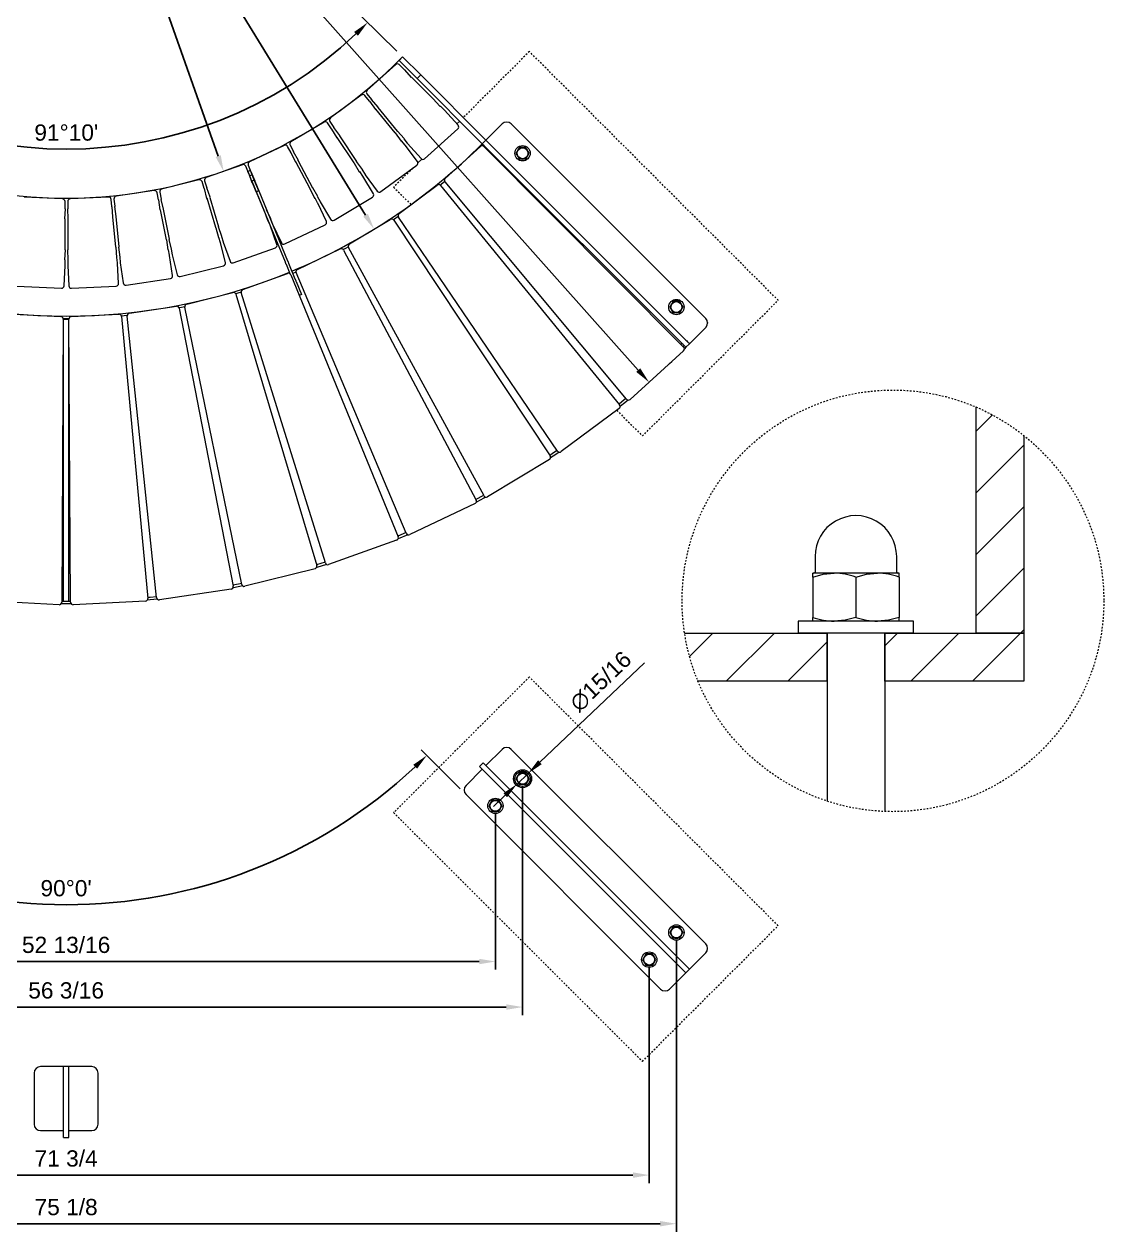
# Model space of a CAD drawing. Header units: inches. Extents: x -15 to 173, y -9 to 125.
# Drawn here: x 36.7 to 103.1, y -8.6 to 65.8 of the extents above; entities that cross this region are included whole.
import ezdxf

# ---------------------------------------------------------------- set-up
doc = ezdxf.new("R2010")
doc.units = ezdxf.units.IN
doc.header["$PDSIZE"] = -1
doc.linetypes.add('HIDDEN', pattern=[1.905, 1.27, -0.635])
for name, color, linetype, lineweight in [('ZANO_R', 7, 'Continuous', 0), ('ZANO_R_przerywana', 250, 'HIDDEN', 0), ('ZANO_W', 1, 'Continuous', 0)]:
    doc.layers.add(name, color=color, linetype=linetype, lineweight=lineweight)
doc.styles.get("Standard").update_dxf_attribs({"font": 'ARIALUNI.TTF'})
doc.dimstyles.new('amerykanie', dxfattribs={"dimtxt": 50, "dimasz": 50, "dimexe": 0.5, "dimexo": 0.5, "dimgap": 1, "dimtad": 1, "dimdec": 0, "dimzin": 0, "dimlunit": 5, "dimtxsty": 'Standard', "dimcen": 0.09, "dimclrd": 1, "dimclre": 1, "dimclrt": 1, "dimazin": 0, "dimtfac": 1, "dimtdec": 0, "dimtmove": 0, "dimatfit": 3, "dimfxl": 1, "dimtzin": 0, "dimarcsym": 1})

# ---------------------------------------------------------------- blocks, each defined once
blk = doc.blocks.new('*D376')
at = {"layer": 'Defpoints', "color": 0}
for p in [(39.272, 84.026), (18.575, 63.746), (59.969, 63.746), (32.468, 58.975)]:
    blk.add_point(p, dxfattribs=at)
at = {"layer": 'ZANO_W', "color": 1, "lineweight": -2}
for p, q in [((18.932, 64.096), (21.088, 66.209)), ((59.612, 64.096), (57.456, 66.209))]:
    blk.add_line(p, q, dxfattribs=at)
blk.add_arc((39.272, 84.026), 25.958, 226.62298, 313.37595, dxfattribs=at)
at = {"layer": 'ZANO_W', "color": 1}
for points in [[(21.561, 65.277), (21.328, 65.039), (20.731, 65.859)], [(57.216, 65.039), (56.983, 65.277), (57.813, 65.859)]]:
    blk.add_solid(points, dxfattribs=at)
at = {"layer": 'ZANO_W', "color": 1, "insert": (39.272, 59.083), "char_height": 1, "attachment_point": 5, "rotation": 359.99946}
blk.add_mtext("91%%d10'", dxfattribs=at)
blk = doc.blocks.new('*D378')
at = {"layer": 'Defpoints', "color": 0}
for p in [(39.267, 84.026), (75.134, 43.721)]:
    blk.add_point(p, dxfattribs=at)
at = {"layer": 'ZANO_W', "color": 1, "lineweight": -2}
blk.add_line((74.469, 44.468), (48.139, 74.056), dxfattribs=at)
at = {"layer": 'ZANO_W', "color": 1}
blk.add_solid([(74.345, 44.357), (74.594, 44.578), (75.134, 43.721)], dxfattribs=at)
at = {"layer": 'ZANO_W', "color": 1, "insert": (51.318, 72.016), "char_height": 1, "attachment_point": 5, "rotation": 311.66567}
blk.add_mtext('R53 15/16', dxfattribs=at)
blk = doc.blocks.new('*D379')
at = {"layer": 'Defpoints', "color": 0}
for p in [(39.272, 84.026), (58.215, 53.148)]:
    blk.add_point(p, dxfattribs=at)
at = {"layer": 'ZANO_W', "color": 1, "lineweight": -2}
blk.add_line((57.692, 54), (46.26, 72.635), dxfattribs=at)
at = {"layer": 'ZANO_W', "color": 1}
blk.add_solid([(57.55, 53.913), (57.834, 54.088), (58.215, 53.148)], dxfattribs=at)
at = {"layer": 'ZANO_W', "color": 1, "insert": (48.623, 70.732), "char_height": 1, "attachment_point": 5, "rotation": 301.52789}
blk.add_mtext('R36 1/4', dxfattribs=at)
blk = doc.blocks.new('*D380')
at = {"layer": 'Defpoints', "color": 0}
for p in [(39.272, 84.026), (48.954, 56.698)]:
    blk.add_point(p, dxfattribs=at)
at = {"layer": 'ZANO_W', "color": 1, "lineweight": -2}
blk.add_line((48.62, 57.64), (43.46, 72.205), dxfattribs=at)
at = {"layer": 'ZANO_W', "color": 1}
blk.add_solid([(48.463, 57.585), (48.777, 57.696), (48.954, 56.698)], dxfattribs=at)
at = {"layer": 'ZANO_W', "color": 1, "insert": (44.979, 70.944), "char_height": 1, "attachment_point": 5, "rotation": 289.50822}
blk.add_mtext('R29', dxfattribs=at)
blk = doc.blocks.new('*D381')
at = {"layer": 'Defpoints', "color": 0}
for p in [(14.651, 18.342), (63.87, 18.342), (31.135, 12.626), (2.68, 6.371), (75.841, 6.371)]:
    blk.add_point(p, dxfattribs=at)
at = {"layer": 'ZANO_W', "color": 1, "lineweight": -2}
for p, q in [((15.005, 18.695), (17.415, 21.105)), ((63.517, 18.695), (61.106, 21.105))]:
    blk.add_line(p, q, dxfattribs=at)
blk.add_arc((39.261, 42.951), 31.394, 226.8251, 313.1749, dxfattribs=at)
at = {"layer": 'ZANO_W', "color": 1}
for points in [[(17.896, 20.176), (17.664, 19.936), (17.061, 20.752)], [(60.858, 19.936), (60.626, 20.176), (61.46, 20.752)]]:
    blk.add_solid(points, dxfattribs=at)
at = {"layer": 'ZANO_W', "color": 1, "insert": (39.261, 12.572), "char_height": 1, "attachment_point": 5}
blk.add_mtext("90%%d0'", dxfattribs=at)
blk = doc.blocks.new('*D384')
at = {"layer": 'Defpoints', "color": 0}
for p in [(12.842, 17.646), (65.68, 17.646), (65.68, 8.066)]:
    blk.add_point(p, dxfattribs=at)
at = {"layer": 'ZANO_W', "color": 1, "lineweight": -2}
for p, q in [((12.842, 17.146), (12.842, 7.566)), ((65.68, 17.146), (65.68, 7.566)), ((13.842, 8.066), (64.68, 8.066))]:
    blk.add_line(p, q, dxfattribs=at)
at = {"layer": 'ZANO_W', "color": 1}
for points in [[(13.842, 8.233), (13.842, 7.899), (12.842, 8.066)], [(64.68, 7.899), (64.68, 8.233), (65.68, 8.066)]]:
    blk.add_solid(points, dxfattribs=at)
at = {"layer": 'ZANO_W', "color": 1, "insert": (39.261, 9.085), "char_height": 1, "attachment_point": 5}
blk.add_mtext('52 13/16', dxfattribs=at)
blk = doc.blocks.new('*D385')
at = {"layer": 'Defpoints', "color": 0}
for p in [(11.171, 19.316), (67.35, 19.316), (67.35, 5.263)]:
    blk.add_point(p, dxfattribs=at)
at = {"layer": 'ZANO_W', "color": 1, "lineweight": -2}
for p, q in [((11.171, 18.816), (11.171, 4.763)), ((67.35, 18.816), (67.35, 4.763)), ((12.171, 5.263), (66.35, 5.263))]:
    blk.add_line(p, q, dxfattribs=at)
at = {"layer": 'ZANO_W', "color": 1}
for points in [[(12.171, 5.43), (12.171, 5.097), (11.171, 5.263)], [(66.35, 5.097), (66.35, 5.43), (67.35, 5.263)]]:
    blk.add_solid(points, dxfattribs=at)
at = {"layer": 'ZANO_W', "color": 1, "insert": (39.261, 6.282), "char_height": 1, "attachment_point": 5}
blk.add_mtext('56 3/16', dxfattribs=at)
blk = doc.blocks.new('*D386')
at = {"layer": 'Defpoints', "color": 0}
for p in [(3.376, 8.18), (75.145, 8.18), (75.145, -5.081)]:
    blk.add_point(p, dxfattribs=at)
at = {"layer": 'ZANO_W', "color": 1, "lineweight": -2}
for p, q in [((3.376, 7.68), (3.376, -5.581)), ((75.145, 7.68), (75.145, -5.581)), ((4.376, -5.081), (74.145, -5.081))]:
    blk.add_line(p, q, dxfattribs=at)
at = {"layer": 'ZANO_W', "color": 1}
for points in [[(4.376, -4.914), (4.376, -5.247), (3.376, -5.081)], [(74.145, -5.247), (74.145, -4.914), (75.145, -5.081)]]:
    blk.add_solid(points, dxfattribs=at)
at = {"layer": 'ZANO_W', "color": 1, "insert": (39.261, -4.061), "char_height": 1, "attachment_point": 5}
blk.add_mtext('71 3/4', dxfattribs=at)
blk = doc.blocks.new('*D387')
at = {"layer": 'Defpoints', "color": 0}
for p in [(1.706, 9.851), (76.815, 9.851), (76.815, -8.073)]:
    blk.add_point(p, dxfattribs=at)
at = {"layer": 'ZANO_W', "color": 1, "lineweight": -2}
for p, q in [((1.706, 9.351), (1.706, -8.573)), ((76.815, 9.351), (76.815, -8.573)), ((2.706, -8.073), (75.815, -8.073))]:
    blk.add_line(p, q, dxfattribs=at)
at = {"layer": 'ZANO_W', "color": 1}
for points in [[(2.706, -7.906), (2.706, -8.24), (1.706, -8.073)], [(75.815, -8.24), (75.815, -7.906), (76.815, -8.073)]]:
    blk.add_solid(points, dxfattribs=at)
at = {"layer": 'ZANO_W', "color": 1, "insert": (39.261, -7.054), "char_height": 1, "attachment_point": 5}
blk.add_mtext('75 1/8', dxfattribs=at)
blk = doc.blocks.new('*D390')
at = {"layer": 'Defpoints', "color": 0}
for p in [(67.692, 19.642), (67.008, 18.99)]:
    blk.add_point(p, dxfattribs=at)
at = {"layer": 'ZANO_W', "color": 1, "lineweight": -2}
for p, q in [((68.416, 20.331), (74.851, 26.458)), ((67.008, 18.99), (67.692, 19.642)), ((66.284, 18.301), (65.56, 17.611))]:
    blk.add_line(p, q, dxfattribs=at)
at = {"layer": 'ZANO_W', "color": 1}
for points in [[(68.302, 20.452), (68.531, 20.211), (67.692, 19.642)], [(66.399, 18.18), (66.169, 18.421), (67.008, 18.99)]]:
    blk.add_solid(points, dxfattribs=at)
at = {"layer": 'ZANO_W', "color": 1, "insert": (72.16, 25.303), "char_height": 1, "attachment_point": 5, "rotation": 43.59648}
blk.add_mtext('∅15/16', dxfattribs=at)

msp = doc.modelspace()

# ---------------------------------------------------------------- linework, layer by layer
at = {"layer": 'ZANO_R'}
for p, q in [((59.54579, 63.27285), (57.78707, 61.68757)), ((59.96912, 63.74599), (59.74641, 63.52328)), ((60.85996, 62.40972), (59.74641, 63.52328)), ((60.07642, 62.95143), (59.76293, 63.26689)), ((61.08267, 62.63243), (59.96912, 63.74599)), ((60.08239, 62.94512), (60.4967, 62.48549)), ((60.4967, 62.48549), (60.5191, 62.50568)), ((60.5191, 62.50568), (60.51925, 62.50582)), ((61.84849, 61.16824), (60.51925, 62.50582)), ((61.08267, 62.63243), (60.85996, 62.40972)), ((65.09515, 58.61996), (61.08267, 62.63243)), ((64.87244, 58.39725), (60.85996, 62.40972)), ((57.42548, 61.39234), (55.52047, 59.98625)), ((57.92222, 61.02067), (57.64101, 61.36522)), ((57.77054, 61.47098), (58.05188, 61.12653)), ((57.92755, 61.01381), (58.29502, 60.51594)), ((58.47184, 60.66031), (58.05754, 61.11994)), ((61.85446, 61.16193), (62.26877, 60.7023)), ((58.29502, 60.51594), (58.31929, 60.53385)), ((58.31929, 60.53385), (58.31946, 60.53397)), ((59.51183, 59.07307), (58.31946, 60.53397)), ((58.44929, 60.63998), (58.44945, 60.64012)), ((58.44929, 60.63998), (59.64218, 59.1795)), ((58.44945, 60.64012), (58.47184, 60.66031)), ((62.26877, 60.7023), (62.29117, 60.72249)), ((62.29117, 60.72249), (62.29132, 60.72263)), ((62.53289, 60.47955), (62.29132, 60.72263)), ((63.37968, 59.54036), (62.53815, 60.47396)), ((55.13179, 59.72771), (53.09866, 58.51423)), ((55.58989, 59.30934), (55.34364, 59.67968)), ((55.48288, 59.7723), (55.72927, 59.40204)), ((63.48049, 59.78919), (63.30951, 59.61821)), ((66.09734, 59.62216), (65.09515, 58.61996)), ((78.62481, 47.65146), (66.65412, 59.62216)), ((55.59452, 59.30199), (55.91166, 58.77064)), ((56.10173, 58.89707), (55.73425, 59.39493)), ((55.91166, 58.77064), (55.93755, 58.78609)), ((55.93755, 58.78609), (55.93774, 58.7862)), ((56.98186, 57.21592), (55.93774, 58.7862)), ((56.07729, 58.87903), (56.07747, 58.87916)), ((56.07729, 58.87903), (57.12197, 57.30912)), ((56.07747, 58.87916), (56.10173, 58.89707)), ((59.51715, 59.06621), (59.88463, 58.56834)), ((60.06214, 58.71328), (59.64783, 59.17291)), ((61.32532, 57.47657), (63.36817, 59.31796)), ((52.68661, 58.29485), (50.54476, 57.28556)), ((53.1017, 57.83377), (52.89276, 58.22638)), ((53.04037, 58.30497), (53.24945, 57.91243)), ((59.88463, 58.56834), (59.90889, 58.58625)), ((59.90889, 58.58625), (59.90906, 58.58638)), ((60.12576, 58.32088), (59.90906, 58.58638)), ((60.03958, 58.69295), (60.03974, 58.69309)), ((60.03958, 58.69295), (60.25637, 58.42753)), ((60.03974, 58.69309), (60.06214, 58.71328)), ((60.87685, 57.30354), (60.13044, 58.31481)), ((60.26139, 58.42172), (61.10292, 57.48812)), ((62.59147, 56.26482), (64.75367, 58.23745)), ((64.87244, 58.39725), (65.09515, 58.61996)), ((77.12152, 46.14817), (64.87244, 58.39725)), ((64.87244, 58.39725), (64.98379, 58.2859)), ((64.98379, 58.2859), (64.94885, 58.25101)), ((64.97141, 58.23223), (77.26099, 45.8889)), ((77.34423, 46.37088), (65.09515, 58.61996)), ((53.10559, 57.82601), (53.36936, 57.26624)), ((53.57086, 57.37352), (53.25372, 57.90487)), ((53.36936, 57.26624), (53.39664, 57.2791)), ((53.39664, 57.2791), (53.39683, 57.27919)), ((54.28274, 55.61451), (53.39683, 57.27919)), ((53.54478, 57.35796), (53.54497, 57.35807)), ((53.54478, 57.35796), (54.43128, 55.69359)), ((53.54497, 57.35807), (53.57086, 57.37352)), ((57.49443, 56.80414), (57.12696, 57.30201)), ((61.14585, 57.45455), (60.90753, 57.21623)), ((50.11328, 57.10744), (47.88316, 56.31196)), ((50.48139, 56.60805), (50.31176, 57.01917)), ((50.59696, 56.74431), (50.45141, 56.68419)), ((50.56153, 56.41758), (50.45141, 56.68419)), ((50.46634, 57.08298), (50.63611, 56.67192)), ((50.4845, 56.59994), (50.6924, 56.01711)), ((50.70708, 56.4777), (50.59696, 56.74431)), ((50.9034, 56.10422), (50.63962, 56.66398)), ((56.98649, 57.20857), (57.30363, 56.67722)), ((57.30363, 56.67722), (57.32952, 56.69267)), ((57.32952, 56.69267), (57.3297, 56.69278)), ((57.51946, 56.40741), (57.3297, 56.69278)), ((57.47, 56.78611), (57.47017, 56.78623)), ((57.47, 56.78611), (57.65986, 56.5008)), ((57.47017, 56.78623), (57.49443, 56.80414)), ((57.66428, 56.49454), (58.4107, 55.48327)), ((58.6309, 55.45007), (60.84369, 57.08333)), ((47.43635, 56.1768), (45.13926, 55.60275)), ((47.75398, 55.64388), (47.62528, 56.06959)), ((47.78534, 56.11801), (47.91419, 55.69234)), ((50.70708, 56.4777), (50.56153, 56.41758)), ((50.69679, 56.09008), (50.56153, 56.41758)), ((50.6924, 56.01711), (50.7208, 56.02724)), ((50.84235, 56.1502), (50.69679, 56.09008)), ((50.96575, 55.43891), (50.69679, 56.09008)), ((50.84235, 56.1502), (50.70708, 56.4777)), ((50.7208, 56.02724), (50.721, 56.02732)), ((51.44023, 54.28413), (50.721, 56.02732)), ((51.11131, 55.49903), (50.84235, 56.1502)), ((50.87593, 56.09127), (50.87612, 56.09136)), ((50.87593, 56.09127), (51.59578, 54.34834)), ((50.87612, 56.09136), (50.9034, 56.10422)), ((58.1677, 55.32163), (57.52352, 56.40091)), ((59.74668, 54.10266), (62.09258, 55.85284)), ((62.30875, 55.8262), (73.32341, 42.33291)), ((73.74378, 42.68006), (62.57676, 56.04752)), ((39.04303, 55.00167), (36.67805, 55.11605)), ((41.87468, 55.11887), (39.50983, 55.00193)), ((44.68139, 55.51183), (42.33924, 55.16467)), ((44.94549, 54.95046), (44.85895, 55.3867)), ((45.02298, 55.41927), (45.10968, 54.98306)), ((47.75628, 55.63551), (47.90631, 55.03517)), ((47.90631, 55.03517), (47.93557, 55.04248)), ((48.1248, 55.10127), (47.91691, 55.6841)), ((47.93557, 55.04248), (47.93577, 55.04253)), ((48.48146, 53.23748), (47.93577, 55.04253)), ((48.0962, 55.09107), (48.0964, 55.09114)), ((48.0962, 55.09107), (48.64254, 53.28621)), ((48.0964, 55.09114), (48.1248, 55.10127)), ((51.11131, 55.49903), (50.96575, 55.43891)), ((50.96575, 55.43891), (52.7436, 51.13456)), ((51.11131, 55.49903), (52.88915, 51.19468)), ((54.28663, 55.60675), (54.5504, 55.04698)), ((54.75269, 55.15468), (54.43555, 55.68603)), ((54.5504, 55.04698), (54.57768, 55.05984)), ((54.57768, 55.05984), (54.57787, 55.05993)), ((54.73887, 54.7574), (54.57787, 55.05993)), ((54.72661, 55.13912), (54.72679, 55.13923)), ((54.72661, 55.13912), (54.88772, 54.83664)), ((54.72679, 55.13923), (54.75269, 55.15468)), ((55.75159, 53.69617), (58.1132, 55.1057)), ((39.19286, 54.39101), (39.16296, 53.77293)), ((39.19306, 54.39969), (39.1929, 54.84443)), ((39.36013, 54.84452), (39.36045, 54.39978)), ((39.39123, 53.77306), (39.36067, 54.3911)), ((42.08275, 54.5344), (42.03919, 54.97701)), ((42.08339, 54.52574), (42.11395, 53.9077)), ((42.20561, 54.99342), (42.24933, 54.55083)), ((42.34112, 53.9301), (42.25039, 54.54221)), ((44.94697, 54.9419), (45.0377, 54.32979)), ((45.0377, 54.32979), (45.06753, 54.33421)), ((45.06753, 54.33421), (45.06774, 54.33424)), ((45.43469, 52.48456), (45.06774, 54.33424)), ((45.2616, 54.37425), (45.11158, 54.97458)), ((45.23214, 54.36689), (45.23235, 54.36694)), ((45.23214, 54.36689), (45.59975, 52.51733)), ((45.23235, 54.36694), (45.2616, 54.37425)), ((51.44334, 54.27603), (51.65124, 53.6932)), ((51.86306, 53.78064), (51.59929, 54.3404)), ((55.27807, 53.61354), (54.74229, 54.75053)), ((54.89151, 54.82998), (55.53568, 53.7507)), ((39.16296, 53.77293), (39.19308, 53.77148)), ((39.19308, 53.77148), (39.19329, 53.77147)), ((39.19398, 51.88574), (39.19329, 53.77147)), ((39.3609, 53.77156), (39.36112, 53.77157)), ((39.3609, 53.77156), (39.36226, 51.88583)), ((39.36112, 53.77157), (39.39123, 53.77306)), ((42.11395, 53.9077), (42.14407, 53.90919)), ((42.14407, 53.90919), (42.14428, 53.9092)), ((42.32898, 52.03253), (42.14428, 53.9092)), ((42.31108, 53.92565), (42.31129, 53.92568)), ((42.31108, 53.92565), (42.49645, 52.04905)), ((42.31129, 53.92568), (42.34112, 53.9301)), ((51.65124, 53.6932), (51.67964, 53.70333)), ((51.67964, 53.70333), (51.67984, 53.7034)), ((51.81055, 53.3866), (51.67984, 53.7034)), ((51.83559, 53.76769), (51.83579, 53.76778)), ((51.83559, 53.76769), (51.96642, 53.45094)), ((51.83579, 53.76778), (51.86306, 53.78064)), ((56.70284, 52.23108), (59.20965, 53.7418)), ((59.42214, 53.69401), (69.05486, 39.18186)), ((69.50737, 39.48594), (59.71064, 53.88787)), ((48.48377, 53.22911), (48.6338, 52.62878)), ((48.85315, 52.69513), (48.64526, 53.27796)), ((52.23555, 52.19559), (51.81328, 53.37943)), ((51.96954, 53.44394), (52.50532, 52.30695)), ((52.71488, 52.23161), (55.20276, 53.40397)), ((42.58824, 51.42832), (42.49751, 52.04043)), ((45.43617, 52.476), (45.5269, 51.86389)), ((45.75167, 51.90852), (45.60165, 52.50886)), ((48.6338, 52.62878), (48.66305, 52.63609)), ((48.66305, 52.63609), (48.66326, 52.63614)), ((48.76243, 52.3081), (48.66326, 52.63614)), ((49.06918, 51.0813), (48.76445, 52.3007)), ((48.82455, 52.68493), (48.82475, 52.685)), ((48.82455, 52.68493), (48.92384, 52.35692)), ((48.82475, 52.685), (48.85315, 52.69513)), ((48.92626, 52.34965), (49.34853, 51.1658)), ((39.19377, 51.87705), (39.16388, 51.25898)), ((39.39304, 51.2591), (39.36248, 51.87715)), ((42.32962, 52.02387), (42.36018, 51.40583)), ((42.36018, 51.40583), (42.3903, 51.40732)), ((42.3903, 51.40732), (42.39051, 51.40733)), ((42.42407, 51.06628), (42.39051, 51.40733)), ((42.5582, 51.42387), (42.55841, 51.4239)), ((42.5582, 51.42387), (42.59189, 51.08282)), ((42.55841, 51.4239), (42.58824, 51.42832)), ((45.5269, 51.86389), (45.55672, 51.86831)), ((45.55672, 51.86831), (45.55693, 51.86834)), ((45.62362, 51.53219), (45.55693, 51.86834)), ((45.80919, 50.28131), (45.62491, 51.52463)), ((45.72221, 51.90116), (45.72242, 51.90121)), ((45.72221, 51.90116), (45.78902, 51.56503)), ((45.72242, 51.90121), (45.75167, 51.90852)), ((45.79072, 51.55755), (46.09545, 50.33815)), ((49.54974, 51.07038), (52.14015, 51.99436)), ((53.48953, 50.66826), (56.13289, 51.92484)), ((56.33965, 51.85636), (64.49683, 36.46636)), ((64.97707, 36.72441), (56.64583, 52.02088)), ((39.13341, 49.65171), (39.19412, 50.90714)), ((39.16388, 51.25898), (39.194, 51.25752)), ((39.194, 51.25752), (39.19421, 51.25751)), ((39.19433, 50.91481), (39.19421, 51.25751)), ((39.36271, 51.2576), (39.36293, 51.25761)), ((39.36271, 51.2576), (39.36296, 50.9149)), ((39.36293, 51.25761), (39.39304, 51.2591)), ((39.36318, 50.90724), (39.42526, 49.65187)), ((42.48669, 49.80326), (42.42461, 51.05863)), ((42.59285, 51.07522), (42.77714, 49.8319)), ((46.28639, 50.22355), (48.9546, 50.89034)), ((53.05231, 50.38712), (52.8142, 50.96361)), ((53.35615, 50.06403), (52.95976, 51.02373)), ((42.95598, 49.6992), (45.67653, 50.10245)), ((50.13796, 49.42939), (52.8922, 50.41962)), ((53.09121, 50.33112), (59.69359, 34.2128)), ((53.40323, 50.49267), (53.21214, 50.41268)), ((60.19691, 34.42231), (53.4121, 50.46469)), ((53.41753, 49.91542), (53.74646, 49.11905)), ((36.22147, 49.63488), (38.96853, 49.50202)), ((39.5903, 49.50236), (42.33721, 49.6382)), ((46.68071, 48.5265), (49.51906, 49.24076)), ((49.70838, 49.1331), (54.69183, 32.44308)), ((55.21333, 32.60202), (50.04087, 49.23443)), ((53.74646, 49.11905), (53.61067, 49.06296)), ((43.15137, 47.96837), (46.04624, 48.39972)), ((50.07474, 31.2812), (46.56489, 48.34205)), ((36.01393, 47.90467), (38.93721, 47.76042)), ((39.08692, 47.60224), (38.98812, 30.18438)), ((39.10323, 30.24953), (39.10323, 47.61172)), ((39.10323, 47.61172), (39.41819, 47.61172)), ((39.41819, 30.24953), (39.41819, 47.61172)), ((39.5333, 30.18438), (39.4345, 47.60224)), ((39.58422, 47.76042), (42.5075, 47.90467)), ((42.67206, 47.762), (44.28855, 30.41903)), ((44.83108, 30.4727), (43.01795, 47.79622)), ((46.22405, 48.27394), (49.54013, 31.17437)), ((77.62262, 46.09249), (78.62481, 47.09469)), ((77.62262, 46.09249), (77.39991, 45.86978)), ((77.25553, 45.66145), (73.97078, 42.66468)), ((77.28855, 45.98113), (77.22868, 45.92136)), ((77.28855, 45.98113), (77.39991, 45.86978)), ((77.30687, 45.77674), (77.39991, 45.86978)), ((77.39991, 45.86978), (77.30687, 45.77697)), ((76.39771, 44.86758), (76.52608, 44.99596)), ((73.29558, 42.10711), (69.73175, 39.44829)), ((95.24545, 42.1978), (95.24545, 28.27429)), ((95.24545, 40.67833), (96.27187, 41.70474)), ((98.19821, 40.44102), (98.19821, 28.27429)), ((39.10323, 40.09205), (39.04432, 40.09205)), ((39.4771, 40.09205), (39.41819, 40.09205)), ((95.24545, 36.89026), (98.19821, 39.84301)), ((69.00494, 38.95989), (65.19666, 36.66485)), ((39.02199, 36.15504), (39.10323, 36.15504)), ((39.41819, 36.15504), (39.49944, 36.15504)), ((64.4253, 36.25039), (60.40956, 34.34143)), ((95.24545, 33.10219), (98.19821, 36.05494)), ((60.17907, 34.46449), (59.67623, 34.25518)), ((60.28321, 34.33754), (59.69294, 34.09184)), ((59.60115, 34.00492), (55.41698, 32.50059)), ((85.35374, 32.99869), (85.35374, 32.03905)), ((90.37341, 32.03905), (90.37341, 32.99869)), ((54.57936, 32.2453), (50.26742, 31.16022)), ((55.19973, 32.64575), (54.67872, 32.48696)), ((55.29086, 32.50916), (54.67926, 32.32276)), ((85.20609, 31.72787), (85.20609, 31.96523)), ((86.53482, 31.96523), (85.20609, 31.96523)), ((85.85707, 31.90008), (86.53482, 31.96523)), ((89.1923, 31.96523), (86.53482, 31.96523)), ((88.51455, 31.90008), (89.1923, 31.96523)), ((90.52105, 31.96523), (89.1923, 31.96523)), ((90.52105, 31.72787), (90.52105, 31.96523)), ((95.24545, 29.31412), (98.19821, 32.26687)), ((85.20609, 31.72787), (85.85707, 31.90008)), ((85.20609, 31.72787), (85.20609, 29.24983)), ((87.86357, 31.72787), (88.51455, 31.90008)), ((87.86357, 31.72787), (87.86357, 29.24983)), ((90.52105, 31.72787), (90.52105, 29.24983)), ((49.40874, 30.98863), (45.01092, 30.33334)), ((38.82288, 30.02798), (34.38191, 30.24713)), ((39.10323, 30.24953), (39.41819, 30.24953)), ((44.13951, 30.24713), (39.69854, 30.02798)), ((84.32026, 29.01248), (84.32026, 28.27429)), ((91.40687, 29.01248), (84.32026, 29.01248)), ((85.20609, 29.01248), (85.20609, 29.24983)), ((87.21259, 29.07762), (86.53482, 29.01248)), ((87.86357, 29.24983), (87.21259, 29.07762)), ((89.87005, 29.07762), (89.1923, 29.01248)), ((90.52105, 29.24983), (89.87005, 29.07762)), ((90.52105, 29.01248), (90.52105, 29.24983)), ((91.40687, 28.27429), (91.40687, 29.01248)), ((77.32035, 28.28091), (86.09192, 28.27429)), ((77.62601, 26.84695), (79.05964, 28.28058)), ((79.88866, 25.32153), (82.84432, 28.27719)), ((91.40687, 28.27429), (84.32026, 28.27429)), ((86.09192, 25.32153), (86.09192, 28.27429)), ((86.09192, 28.27429), (86.09192, 17.9371)), ((89.63522, 25.32153), (89.63522, 28.27429)), ((89.63522, 28.27429), (98.19821, 28.27429)), ((89.63522, 28.27429), (89.63522, 17.29797)), ((89.63522, 27.49196), (90.41755, 28.27429)), ((91.25287, 25.32153), (94.20562, 28.27429)), ((95.04094, 25.32153), (97.99369, 28.27429)), ((98.19821, 28.27429), (95.24545, 28.27429)), ((97.99369, 28.27429), (98.19821, 28.4788)), ((83.67673, 25.32153), (86.09192, 27.73672)), ((86.09192, 25.32153), (78.08852, 25.32153)), ((98.19821, 25.32153), (89.63522, 25.32153)), ((66.09734, 21.12551), (65.09515, 20.12331)), ((78.62481, 9.15481), (66.65412, 21.12551)), ((64.92633, 20.29212), (64.70362, 20.06941)), ((77.62262, 7.59584), (64.92633, 20.29212)), ((64.87244, 19.9006), (63.87024, 18.8984)), ((77.39991, 7.37313), (64.70362, 20.06941)), ((63.87024, 18.34163), (75.84093, 6.37093)), ((77.62262, 7.59584), (78.62481, 8.59804)), ((77.62262, 7.59584), (77.39991, 7.37313)), ((76.39771, 6.37093), (77.39991, 7.37313)), ((39.10323, 1.59539), (37.68591, 1.59539)), ((39.41819, 1.59539), (39.10323, 1.59539)), ((39.10323, -2.76904), (39.10323, 1.59539)), ((39.41819, -2.76904), (39.41819, 1.59539)), ((40.83551, 1.59539), (39.41819, 1.59539)), ((37.29221, 1.20169), (37.29221, -1.94791)), ((41.22922, -1.94791), (41.22922, 1.20169)), ((37.68591, -2.34161), (39.10323, -2.34161)), ((39.10323, -2.76904), (39.41819, -2.76904)), ((39.41819, -2.34161), (40.83551, -2.34161))]:
    msp.add_line(p, q, dxfattribs=at)
at = {"layer": 'ZANO_R', "flags": 128}
for points in [[(67.04191, 57.98749), (67.03473, 57.97484), (66.98777, 57.89207), (66.94096, 57.80957)], [(67.14286, 58.16542), (67.0934, 58.07825), (67.04191, 57.98749)], [(67.34743, 58.16696), (67.26914, 58.16637), (67.19084, 58.16578), (67.14286, 58.16542)], [(67.552, 58.16849), (67.51478, 58.16821), (67.4771, 58.16793), (67.43881, 58.16764), (67.40009, 58.16735), (67.34743, 58.16696)], [(67.65561, 57.9921), (67.64824, 58.00464), (67.62412, 58.04571), (67.60005, 58.0867), (67.57591, 58.12779), (67.552, 58.16849)], [(67.75922, 57.81571), (67.70846, 57.90213), (67.65561, 57.9921)], [(66.94096, 57.80957), (66.99172, 57.72315), (67.04457, 57.63317)], [(67.04457, 57.63317), (67.05194, 57.62063), (67.10014, 57.53858), (67.14818, 57.45678)], [(67.35275, 57.45832), (67.27446, 57.45773), (67.19616, 57.45714), (67.14818, 57.45678)], [(67.55732, 57.45985), (67.48242, 57.45929), (67.40541, 57.45871), (67.35275, 57.45832)], [(67.55732, 57.45985), (67.60678, 57.54702), (67.65827, 57.63778)], [(67.65827, 57.63778), (67.66545, 57.65043), (67.68895, 57.69185), (67.71241, 57.7332), (67.73593, 57.77465), (67.75922, 57.81571)], [(62.56012, 56.0717), (62.33862, 55.88846), (62.28815, 55.84711)], [(59.69646, 53.91357), (59.47121, 53.76183), (59.4037, 53.71684)], [(56.63425, 52.04785), (56.40915, 51.92651), (56.32354, 51.8809)], [(52.8142, 50.96361), (52.80278, 50.99128), (52.79161, 51.01831), (52.78098, 51.04406), (52.77111, 51.06794), (52.76225, 51.0894), (52.7546, 51.10792), (52.74833, 51.1231), (52.7436, 51.13456)], [(52.88915, 51.19468), (52.89388, 51.18321), (52.90015, 51.16804), (52.9078, 51.14951), (52.91666, 51.12806), (52.92653, 51.10418), (52.93717, 51.07842), (52.94833, 51.0514), (52.95976, 51.02373)], [(53.35615, 50.06403), (53.3651, 50.04235), (53.37393, 50.02097), (53.38251, 50.00021), (53.39071, 49.98035), (53.39842, 49.96169), (53.40552, 49.94449), (53.41192, 49.92899), (53.41753, 49.91542)], [(50.0348, 49.26315), (49.82067, 49.19747), (49.6974, 49.16032)], [(46.56168, 48.37122), (46.35769, 48.33004), (46.2158, 48.30211)], [(76.50711, 48.52229), (76.49993, 48.50964), (76.45297, 48.42687), (76.40616, 48.34436)], [(76.40616, 48.34436), (76.45692, 48.25794), (76.50977, 48.16797)], [(76.60806, 48.70022), (76.5586, 48.61305), (76.50711, 48.52229)], [(76.81263, 48.70175), (76.73434, 48.70117), (76.65604, 48.70058), (76.60806, 48.70022)], [(77.0172, 48.70329), (76.97998, 48.70301), (76.94231, 48.70273), (76.90401, 48.70244), (76.86529, 48.70215), (76.81263, 48.70175)], [(77.12081, 48.5269), (77.11344, 48.53944), (77.08933, 48.5805), (77.06525, 48.6215), (77.04111, 48.66259), (77.0172, 48.70329)], [(77.22443, 48.35051), (77.17366, 48.43692), (77.12081, 48.5269)], [(77.12347, 48.17258), (77.13065, 48.18523), (77.15415, 48.22665), (77.17761, 48.268), (77.20113, 48.30945), (77.22443, 48.35051)], [(39.43707, 47.63148), (39.26071, 47.63105), (39.08435, 47.63148)], [(43.01763, 47.82557), (42.82637, 47.80622), (42.66662, 47.79084)], [(76.50977, 48.16797), (76.51714, 48.15543), (76.56534, 48.07337), (76.61338, 47.99158)], [(76.81795, 47.99311), (76.73966, 47.99253), (76.66136, 47.99194), (76.61338, 47.99158)], [(77.02252, 47.99465), (76.94762, 47.99409), (76.87061, 47.99351), (76.81795, 47.99311)], [(77.02252, 47.99465), (77.07198, 48.08182), (77.12347, 48.17258)], [(77.28855, 45.98113), (77.27618, 45.9935), (77.22805, 46.04163), (77.17583, 46.09386), (77.12152, 46.14817)], [(77.34423, 46.37088), (77.39854, 46.31657), (77.45076, 46.26434), (77.49889, 46.21621), (77.54108, 46.17403), (77.5757, 46.13941), (77.60143, 46.11368), (77.61727, 46.09784), (77.62262, 46.09249)], [(76.31788, 44.80601), (76.33805, 44.81862), (76.39771, 44.86758)], [(73.71442, 42.71521), (73.46128, 42.50531), (73.29445, 42.36839)], [(73.85104, 42.62413), (73.56143, 42.38378), (73.35805, 42.21701)], [(69.48161, 39.5238), (69.31794, 39.41305), (69.02953, 39.22002)], [(69.60861, 39.41972), (69.40595, 39.28246), (69.07792, 39.06311)], [(64.95517, 36.76463), (64.89681, 36.73294), (64.47538, 36.50683)], [(65.0713, 36.64855), (64.97188, 36.5945), (64.50808, 36.34592)], [(50.06551, 31.32606), (49.54113, 31.22123), (49.53141, 31.21933)], [(44.82632, 30.51825), (44.42478, 30.478), (44.2843, 30.46463)], [(50.14276, 31.18116), (49.57123, 31.06665), (49.51578, 31.05588)], [(39.5804, 30.07295), (39.26071, 30.07201), (38.94103, 30.07295)], [(39.53304, 30.23018), (39.26071, 30.22949), (38.98838, 30.23018)], [(44.88892, 30.36646), (44.4399, 30.32124), (44.25266, 30.30351)], [(67.04191, 19.49084), (67.03473, 19.47819), (66.98777, 19.39542), (66.94096, 19.31291)], [(67.14286, 19.66877), (67.0934, 19.5816), (67.04191, 19.49084)], [(67.34743, 19.67031), (67.26914, 19.66972), (67.19084, 19.66913), (67.14286, 19.66877)], [(67.552, 19.67184), (67.51478, 19.67156), (67.4771, 19.67128), (67.43881, 19.67099), (67.40009, 19.6707), (67.34743, 19.67031)], [(67.65561, 19.49545), (67.64824, 19.50799), (67.62412, 19.54905), (67.60005, 19.59005), (67.57591, 19.63114), (67.552, 19.67184)], [(67.75922, 19.31906), (67.70846, 19.40548), (67.65561, 19.49545)], [(66.94096, 19.31291), (66.99172, 19.22649), (67.04457, 19.13652)], [(67.04457, 19.13652), (67.05194, 19.12398), (67.10014, 19.04192), (67.14818, 18.96013)], [(67.35275, 18.96166), (67.27446, 18.96108), (67.19616, 18.96049), (67.14818, 18.96013)], [(67.55732, 18.9632), (67.48242, 18.96264), (67.40541, 18.96206), (67.35275, 18.96166)], [(67.55732, 18.9632), (67.60678, 19.05037), (67.65827, 19.14113)], [(67.65827, 19.14113), (67.66545, 19.15378), (67.68895, 19.1952), (67.71241, 19.23655), (67.73593, 19.278), (67.75922, 19.31906)], [(65.47253, 17.99844), (65.42307, 17.91127), (65.37158, 17.82051)], [(65.6771, 17.99998), (65.59881, 17.99939), (65.52051, 17.9988), (65.47253, 17.99844)], [(65.88167, 18.00151), (65.84445, 18.00123), (65.80678, 18.00095), (65.76848, 18.00066), (65.72976, 18.00037), (65.6771, 17.99998)], [(65.98528, 17.82512), (65.97791, 17.83766), (65.95379, 17.87872), (65.92972, 17.91972), (65.90558, 17.96081), (65.88167, 18.00151)], [(65.37158, 17.82051), (65.3644, 17.80786), (65.31744, 17.72509), (65.27063, 17.64258)], [(65.27063, 17.64258), (65.32139, 17.55617), (65.37424, 17.46619)], [(65.37424, 17.46619), (65.38161, 17.45365), (65.42981, 17.3716), (65.47785, 17.2898)], [(65.68242, 17.29134), (65.60413, 17.29075), (65.52583, 17.29016), (65.47785, 17.2898)], [(65.88699, 17.29287), (65.81209, 17.29231), (65.73508, 17.29173), (65.68242, 17.29134)], [(65.88699, 17.29287), (65.93645, 17.38004), (65.98794, 17.4708)], [(66.0889, 17.64873), (66.03813, 17.73515), (65.98528, 17.82512)], [(65.98794, 17.4708), (65.99512, 17.48345), (66.01862, 17.52487), (66.04208, 17.56622), (66.0656, 17.60767), (66.0889, 17.64873)], [(76.50711, 10.02564), (76.49993, 10.01299), (76.45297, 9.93022), (76.40616, 9.84771)], [(76.40616, 9.84771), (76.45692, 9.76129), (76.50977, 9.67132)], [(76.60806, 10.20357), (76.5586, 10.1164), (76.50711, 10.02564)], [(76.50977, 9.67132), (76.51714, 9.65878), (76.56534, 9.57672), (76.61338, 9.49493)], [(76.81263, 10.2051), (76.73434, 10.20452), (76.65604, 10.20393), (76.60806, 10.20357)], [(77.0172, 10.20664), (76.97998, 10.20636), (76.94231, 10.20608), (76.90401, 10.20579), (76.86529, 10.2055), (76.81263, 10.2051)], [(77.12081, 10.03025), (77.11344, 10.04279), (77.08933, 10.08385), (77.06525, 10.12484), (77.04111, 10.16594), (77.0172, 10.20664)], [(77.02252, 9.498), (77.07198, 9.58517), (77.12347, 9.67593)], [(77.22443, 9.85385), (77.17366, 9.94027), (77.12081, 10.03025)], [(77.12347, 9.67593), (77.13065, 9.68858), (77.15415, 9.73), (77.17761, 9.77135), (77.20113, 9.8128), (77.22443, 9.85385)], [(76.81795, 9.49646), (76.73966, 9.49588), (76.66136, 9.49529), (76.61338, 9.49493)], [(77.02252, 9.498), (76.94762, 9.49744), (76.87061, 9.49686), (76.81795, 9.49646)], [(74.83678, 8.35531), (74.8296, 8.34266), (74.78264, 8.25989), (74.73583, 8.17738)], [(74.73583, 8.17738), (74.78659, 8.09096), (74.83944, 8.00099)], [(74.93774, 8.53324), (74.88828, 8.44607), (74.83678, 8.35531)], [(75.1423, 8.53477), (75.06401, 8.53419), (74.98571, 8.5336), (74.93774, 8.53324)], [(75.34687, 8.53631), (75.30965, 8.53603), (75.27198, 8.53575), (75.23368, 8.53546), (75.19496, 8.53517), (75.1423, 8.53477)], [(75.45048, 8.35992), (75.44311, 8.37246), (75.419, 8.41352), (75.39492, 8.45451), (75.37078, 8.49561), (75.34687, 8.53631)], [(75.5541, 8.18352), (75.50333, 8.26994), (75.45048, 8.35992)], [(75.45314, 8.0056), (75.46032, 8.01825), (75.48382, 8.05967), (75.50728, 8.10102), (75.5308, 8.14247), (75.5541, 8.18352)], [(74.83944, 8.00099), (74.84681, 7.98845), (74.89501, 7.90639), (74.94305, 7.8246)], [(75.14762, 7.82613), (75.06933, 7.82555), (74.99103, 7.82496), (74.94305, 7.8246)], [(75.35219, 7.82767), (75.27729, 7.82711), (75.20028, 7.82653), (75.14762, 7.82613)], [(75.35219, 7.82767), (75.40165, 7.91484), (75.45314, 8.0056)]]:
    msp.add_lwpolyline(points, dxfattribs=at)
at = {"layer": 'ZANO_R'}
msp.add_lwpolyline([(98.19821, 28.27429), (98.19821, 25.32153)], dxfattribs=at)
for centre, radius in [((67.35009, 57.81264), 0.47244), ((67.35009, 57.81264), 0.33465), ((76.81529, 48.34743), 0.47244), ((76.81529, 48.34743), 0.33465), ((67.35009, 19.31599), 0.551), ((67.35009, 19.31599), 0.47244), ((67.35009, 19.31599), 0.33465), ((65.67976, 17.64566), 0.47244), ((65.67976, 17.64566), 0.33465), ((76.81529, 9.85078), 0.47244), ((76.81529, 9.85078), 0.33465), ((75.14496, 8.18045), 0.47244), ((75.14496, 8.18045), 0.33465)]:
    msp.add_circle(centre, radius, dxfattribs=at)
for centre, radius, start, end in [((39.2722, 84.0257), 28.97636, 224.4155779, 315.5833499), ((59.65123, 63.15588), 0.15748, 44.8208695, 132.0310488), ((57.519, 61.26564), 0.15748, 39.2208695, 126.4310488), ((57.89251, 61.5706), 0.15748, 132.0310488, 219.2412282), ((62.42119, 60.36854), 0.15748, 42.0310488, 44.8208695), ((55.2125, 59.59249), 0.15748, 33.6208695, 120.8310488), ((55.61399, 59.85954), 0.15748, 126.4310488, 213.6412282), ((63.26273, 59.43494), 0.15748, 312.0310488, 42.0310488), ((66.37573, 59.34377), 0.3937, 45, 135), ((52.75374, 58.15239), 0.15748, 28.0208695, 115.2310488), ((53.17937, 58.379), 0.15748, 120.8310488, 208.0412282), ((39.26071, 84.00897), 36.22044, 292.5519695, 315), ((60.00375, 58.2213), 0.15748, 36.4310488, 39.2208695), ((60.37834, 58.52715), 0.15748, 219.2412282, 222.0310488), ((64.85981, 58.12111), 0.15748, 44.875, 132.375), ((67.35009, 57.81264), 0.35433, 150.4299999, 210.4299999), ((67.35009, 57.81264), 0.35433, 90.4299999, 150.4299999), ((67.35009, 57.81264), 0.35433, 30.4299999, 90.4299999), ((67.35009, 57.81264), 0.35433, 330.4299999, 30.4299999), ((50.61189, 57.1431), 0.15748, 115.2310488, 202.4412282), ((60.75017, 57.21003), 0.15748, 306.4310488, 36.4310488), ((61.21988, 57.59354), 0.15748, 222.0310488, 312.0310488), ((67.35009, 57.81264), 0.35433, 210.4299999, 270.4299999), ((67.35009, 57.81264), 0.35433, 270.4299999, 330.4299999), ((50.16618, 56.95911), 0.15748, 22.4208695, 109.6310488), ((57.79096, 56.58804), 0.15748, 213.6412282, 216.4310488), ((47.47453, 56.02402), 0.15748, 16.8208695, 104.0310488), ((47.93607, 56.16364), 0.15748, 109.6310488, 196.8412282), ((57.38832, 56.32021), 0.15748, 30.8310488, 33.6208695), ((62.18675, 55.72662), 0.15748, 39.225, 126.725), ((62.69761, 56.14849), 0.15748, 132.375, 219.875), ((41.88246, 54.96158), 0.15748, 5.6208695, 92.8310488), ((42.36233, 55.0089), 0.15748, 98.4310488, 185.6412282), ((44.70448, 55.35605), 0.15748, 11.2208695, 98.4310488), ((45.17744, 55.44997), 0.15748, 104.0310488, 191.2412282), ((58.03249, 55.24093), 0.15748, 300.8310488, 30.8310488), ((58.53738, 55.57677), 0.15748, 216.4310488, 306.4310488), ((39.03542, 54.84438), 0.15748, 0.0208695, 87.2310488), ((39.51761, 54.84464), 0.15748, 92.8310488, 180.0412282), ((54.59985, 54.68341), 0.15748, 25.2310488, 28.0208695), ((55.02671, 54.91067), 0.15748, 208.0412282, 210.8310488), ((55.13563, 53.54642), 0.15748, 295.2310488, 25.2310488), ((55.67088, 53.8314), 0.15748, 210.8310488, 300.8310488), ((59.29094, 53.60692), 0.15748, 33.575, 121.075), ((59.84085, 53.97644), 0.15748, 126.725, 214.225), ((51.66497, 53.32653), 0.15748, 19.6310488, 22.4208695), ((52.11197, 53.51106), 0.15748, 202.4412282, 205.2310488), ((48.61169, 52.26253), 0.15748, 14.0310488, 16.8208695), ((49.07456, 52.40255), 0.15748, 196.8412282, 199.6310488), ((52.08724, 52.14269), 0.15748, 289.6310488, 19.6310488), ((52.64775, 52.37407), 0.15748, 205.2310488, 295.2310488), ((56.78412, 52.0962), 0.15748, 121.075, 208.575), ((45.46915, 51.50154), 0.15748, 8.4310488, 11.2208695), ((45.94348, 51.59573), 0.15748, 191.2412282, 194.0310488), ((56.2005, 51.78261), 0.15748, 27.925, 115.425), ((39.03685, 50.91475), 0.15748, 357.2310488, 0.0208695), ((39.52044, 50.91501), 0.15748, 180.0412282, 182.8310488), ((42.26735, 51.05085), 0.15748, 2.8310488, 5.6208695), ((42.74861, 51.0983), 0.15748, 185.6412282, 188.4310488), ((48.91642, 51.04312), 0.15748, 284.0310488, 14.0310488), ((49.49683, 51.2187), 0.15748, 199.6310488, 289.6310488), ((53.55714, 50.52603), 0.15748, 115.425, 202.925), ((39.26071, 84.00897), 36.22044, 247.6971427, 292.3028573), ((42.32943, 49.79548), 0.15748, 272.8310488, 2.8310488), ((42.93289, 49.85498), 0.15748, 188.4310488, 278.4310488), ((45.65344, 50.25822), 0.15748, 278.4310488, 8.4310488), ((46.24821, 50.37633), 0.15748, 194.0310488, 284.0310488), ((52.94548, 50.27142), 0.15748, 22.275, 109.775), ((38.97613, 49.65932), 0.15748, 267.2310488, 357.2310488), ((39.58252, 49.65964), 0.15748, 182.8310488, 272.8310488), ((49.55749, 49.08804), 0.15748, 16.625, 104.125), ((50.19124, 49.2812), 0.15748, 109.775, 197.275), ((46.06945, 48.24396), 0.15748, 10.975, 98.475), ((46.71914, 48.37378), 0.15748, 104.125, 191.625), ((76.81529, 48.34743), 0.35433, 150.4299999, 210.4299999), ((76.81529, 48.34743), 0.35433, 90.4299999, 150.4299999), ((76.81529, 48.34743), 0.35433, 30.4299999, 90.4299999), ((76.81529, 48.34743), 0.35433, 330.4299999, 30.4299999), ((38.92944, 47.60313), 0.15748, 359.675, 87.175), ((39.59198, 47.60313), 0.15748, 92.825, 180.325), ((42.51526, 47.74738), 0.15748, 5.325, 92.825), ((43.17458, 47.81261), 0.15748, 98.475, 185.975), ((76.81529, 48.34743), 0.35433, 210.4299999, 270.4299999), ((76.81529, 48.34743), 0.35433, 270.4299999, 330.4299999), ((78.34643, 47.37308), 0.3937, 315, 45), ((77.14939, 45.77779), 0.15748, 312.375, 44.875), ((73.86464, 42.78102), 0.15748, 219.875, 312.375), ((73.20141, 42.23333), 0.15748, 306.725, 39.225), ((69.63758, 39.57451), 0.15748, 214.225, 306.725), ((68.92366, 39.09477), 0.15748, 301.075, 33.575), ((64.35769, 36.39261), 0.15748, 295.425, 27.925), ((65.11537, 36.79973), 0.15748, 208.575, 301.075), ((87.86357, 32.9987), 2.50983, 359.9997308, 180.0002692), ((59.54787, 34.15311), 0.15748, 289.775, 22.275), ((60.34195, 34.48366), 0.15748, 202.925, 295.425), ((54.54093, 32.39802), 0.15748, 284.125, 16.625), ((55.3637, 32.64878), 0.15748, 197.275, 289.775), ((85.2799, 32.03906), 0.07383, 270.0029354, 359.9902351), ((86.50085, 27.93717), 4.0282, 70.2269566, 89.5167659), ((89.15833, 27.93717), 4.0282, 70.2269566, 89.5167659), ((90.44724, 32.03906), 0.07383, 180.0097649, 269.9970646), ((50.22899, 31.31293), 0.15748, 191.625, 284.125), ((49.38553, 31.14439), 0.15748, 278.475, 10.975), ((38.83064, 30.18527), 0.15748, 267.175, 359.675), ((39.69078, 30.18527), 0.15748, 180.325, 272.825), ((44.13175, 30.40442), 0.15748, 272.825, 5.325), ((44.98771, 30.4891), 0.15748, 185.975, 278.475), ((86.56884, 33.04079), 4.02845, 250.2279308, 269.5162644), ((89.22631, 33.04079), 4.02845, 250.2279308, 269.5162644), ((66.37573, 20.84712), 0.3937, 45, 135), ((67.35009, 19.31599), 0.35433, 150.4299999, 210.4299999), ((67.35009, 19.31599), 0.35433, 90.4299999, 150.4299999), ((67.35009, 19.31599), 0.35433, 30.4299999, 90.4299999), ((67.35009, 19.31599), 0.35433, 330.4299999, 30.4299999), ((64.14863, 18.62001), 0.3937, 135, 225), ((67.35009, 19.31599), 0.35433, 210.4299999, 270.4299999), ((67.35009, 19.31599), 0.35433, 270.4299999, 330.4299999), ((65.67976, 17.64566), 0.35433, 90.4299999, 150.4299999), ((65.67976, 17.64566), 0.35433, 30.4299999, 90.4299999), ((65.67976, 17.64566), 0.35433, 150.4299999, 210.4299999), ((65.67976, 17.64566), 0.35433, 210.4299999, 270.4299999), ((65.67976, 17.64566), 0.35433, 270.4299999, 330.4299999), ((65.67976, 17.64566), 0.35433, 330.4299999, 30.4299999), ((76.81529, 9.85078), 0.35433, 150.4299999, 210.4299999), ((76.81529, 9.85078), 0.35433, 90.4299999, 150.4299999), ((76.81529, 9.85078), 0.35433, 210.4299999, 270.4299999), ((76.81529, 9.85078), 0.35433, 30.4299999, 90.4299999), ((76.81529, 9.85078), 0.35433, 270.4299999, 330.4299999), ((76.81529, 9.85078), 0.35433, 330.4299999, 30.4299999), ((78.34643, 8.87642), 0.3937, 315, 45), ((75.14496, 8.18045), 0.35433, 150.4299999, 210.4299999), ((75.14496, 8.18045), 0.35433, 90.4299999, 150.4299999), ((75.14496, 8.18045), 0.35433, 30.4299999, 90.4299999), ((75.14496, 8.18045), 0.35433, 330.4299999, 30.4299999), ((75.14496, 8.18045), 0.35433, 210.4299999, 270.4299999), ((75.14496, 8.18045), 0.35433, 270.4299999, 330.4299999), ((76.11932, 6.64932), 0.3937, 225, 315), ((37.68591, 1.20169), 0.3937, 90, 180), ((40.83551, 1.20169), 0.3937, 0, 90), ((37.68591, -1.94791), 0.3937, 180, 270), ((40.83551, -1.94791), 0.3937, 270, 0)]:
    msp.add_arc(centre, radius, start, end, dxfattribs=at)
for centre, major_axis, start_param, end_param in [((59.96472, 62.84042), (0.11815, -0.11889), 1.51897809, 1.57079633), ((57.80022, 60.92109), (0.10598, -0.12985), 1.51897809, 1.57079633), ((58.17385, 61.22615), (-0.10603, 0.12981), 1.57079633, 1.62261456), ((61.73679, 61.05723), (0.11815, -0.11889), 1.51897809, 1.57079633), ((55.45876, 59.22214), (0.0928, -0.13957), 1.51897809, 1.57079633), ((55.86037, 59.48929), (-0.09285, 0.13954), 1.57079633, 1.62261456), ((59.38982, 58.97349), (0.10598, -0.12985), 1.51897809, 1.57079633), ((59.76414, 59.27912), (-0.10603, 0.12981), 1.57079633, 1.62261456), ((52.96268, 57.75979), (0.07874, -0.14796), 1.51897809, 1.57079633), ((53.38844, 57.98647), (-0.07879, 0.14793), 1.57079633, 1.62261456), ((57.25308, 57.39636), (-0.09285, 0.13954), 1.57079633, 1.62261456), ((50.33581, 56.54799), (0.06393, -0.15494), 1.51897809, 1.57079633), ((50.78167, 56.73204), (-0.06398, 0.15492), 1.57079633, 1.62261456), ((56.85072, 57.12872), (0.0928, -0.13957), 1.51897809, 1.57079633), ((47.60323, 55.59831), (0.0485, -0.16044), 1.51897809, 1.57079633), ((48.06492, 55.73797), (-0.04856, 0.16042), 1.57079633, 1.62261456), ((54.14372, 55.54053), (0.07874, -0.14796), 1.51897809, 1.57079633), ((54.57027, 55.76763), (-0.07879, 0.14793), 1.57079633, 1.62261456), ((39.03558, 54.39963), (0.00006, -0.16761), 1.51897809, 1.57079633), ((39.51793, 54.3999), (-0.00012, 0.16761), 1.57079633, 1.62261456), ((41.92602, 54.51898), (0.01642, -0.1668), 1.51897809, 1.57079633), ((42.40604, 54.56631), (-0.01648, 0.1668), 1.57079633, 1.62261456), ((44.79102, 54.91981), (0.03262, -0.16441), 1.51897809, 1.57079633), ((45.26413, 55.01376), (-0.03267, 0.16439), 1.57079633, 1.62261456), ((51.29465, 54.22407), (0.06393, -0.15494), 1.51897809, 1.57079633), ((51.74133, 54.40846), (-0.06398, 0.15492), 1.57079633, 1.62261456), ((48.33072, 53.19191), (0.0485, -0.16044), 1.51897809, 1.57079633), ((48.79326, 53.33183), (-0.04856, 0.16042), 1.57079633, 1.62261456), ((42.65316, 52.06453), (-0.01648, 0.1668), 1.57079633, 1.62261456), ((45.28022, 52.45391), (0.03262, -0.16441), 1.51897809, 1.57079633), ((45.75421, 52.54803), (-0.03267, 0.16439), 1.57079633, 1.62261456), ((39.0365, 51.88568), (0.00006, -0.16761), 1.51897809, 1.57079633), ((39.51974, 51.88594), (-0.00012, 0.16761), 1.57079633, 1.62261456), ((42.17225, 52.01711), (0.01642, -0.1668), 1.51897809, 1.57079633)]:
    msp.add_ellipse(centre, major_axis=major_axis, ratio=0.93956214, start_param=start_param, end_param=end_param, dxfattribs=at)
msp.add_point((78.74013, 47.37308), dxfattribs=at)
at = {"layer": 'ZANO_R_przerywana', "ltscale": 0.05}
for p, q in [((67.76767, 64.07637), (63.7032, 60.0119)), ((83.07903, 48.76502), (67.76767, 64.07637)), ((60.58, 56.8887), (59.41602, 55.72472)), ((59.41602, 55.72472), (60.4834, 54.65735)), ((74.72738, 40.41337), (83.07903, 48.76502)), ((73.14556, 41.99518), (74.72738, 40.41337)), ((67.76767, 25.57972), (59.41602, 17.22807)), ((83.07903, 10.26837), (67.76767, 25.57972)), ((59.41602, 17.22807), (74.72738, 1.91672)), ((74.72738, 1.91672), (83.07903, 10.26837))]:
    msp.add_line(p, q, dxfattribs=at)
at = {"layer": 'ZANO_R_przerywana', "color": 1, "ltscale": 0.05}
msp.add_circle((90.14488, 30.26508), 12.97712, dxfattribs=at)

# ---------------------------------------------------------------- dimensions: what is measured, and where the dimension line sits
at = {"layer": 'ZANO_W'}
dim = msp.add_angular_dim_3p(base=(32.46845, 58.9754), center=(39.2722, 84.0257), p1=(18.5749, 63.74637), p2=(59.96912, 63.74599), dimstyle='amerykanie', override={"dimtxt": 1, "dimasz": 1, "dimgap": 0.5, "dimdec": 4, "dimaunit": 1, "dimadec": 1, "dimtdec": 4, "dimtmove": 1, "dimfrac": 2}, dxfattribs=at)
dim.commit()
dim.dimension.update_dxf_attribs({"geometry": '*D376', "text_midpoint": (39.27196, 59.08289)})
for center, mpoint, picture, middle in [((39.26676, 84.0258), (75.13411, 43.72058), '*D378', (50.55713, 71.33847)), ((39.2722, 84.0257), (58.21477, 53.14797), '*D379', (47.7546, 70.19878)), ((39.2722, 84.0257), (48.95399, 56.69762), '*D380', (44.02635, 70.60649))]:
    dim = msp.add_radius_dim(center=center, mpoint=mpoint, dimstyle='amerykanie', override={"dimtxt": 1, "dimasz": 1, "dimgap": 0.5, "dimdec": 4, "dimaunit": 1, "dimadec": 1, "dimtdec": 4, "dimtmove": 1, "dimfrac": 2}, dxfattribs=at)
    dim.commit()
    dim.dimension.update_dxf_attribs({"geometry": picture, "text_midpoint": middle, "dimtype": 164})
dim = msp.add_diameter_dim_2p(p1=(67.00794, 18.9902), p2=(67.69224, 19.64177), dimstyle='amerykanie', override={"dimtxt": 1, "dimasz": 1, "dimgap": 0.5, "dimdec": 4, "dimaunit": 1, "dimadec": 1, "dimtdec": 4, "dimtmove": 1, "dimfrac": 2}, dxfattribs=at)
dim.commit()
dim.dimension.update_dxf_attribs({"geometry": '*D390', "text_midpoint": (72.86296, 24.56518), "dimtype": 163})
dim = msp.add_angular_dim_2l(base=(31.13522, 12.6264), line1=((63.87024, 18.34163), (75.84093, 6.37093)), line2=((2.68049, 6.37093), (14.65119, 18.34163)), dimstyle='amerykanie', override={"dimtxt": 1, "dimasz": 1, "dimgap": 0.5, "dimdec": 4, "dimaunit": 1, "dimadec": 1, "dimtdec": 4, "dimtmove": 1, "dimfrac": 2}, dxfattribs=at)
dim.commit()
dim.dimension.update_dxf_attribs({"geometry": '*D381', "text_midpoint": (39.26071, 12.57167)})
for base, p1, p2, picture, middle in [((67.35009, 5.26336), (11.171335, 19.315985), (67.35009, 19.315985), '*D385', (39.260713, 6.282459)), ((65.67976, 8.06594), (12.84167, 17.64566), (65.67976, 17.64566), '*D384', (39.26071, 9.08504)), ((76.81529, -8.07287), (1.70613, 9.85078), (76.81529, 9.85078), '*D387', (39.26071, -7.05377)), ((75.14496, -5.08055), (3.37646, 8.18045), (75.14496, 8.18045), '*D386', (39.26071, -4.06145))]:
    dim = msp.add_linear_dim(base=base, p1=p1, p2=p2, dimstyle='amerykanie', override={"dimtxt": 1, "dimasz": 1, "dimgap": 0.5, "dimdec": 4, "dimaunit": 1, "dimadec": 1, "dimtdec": 4, "dimtmove": 1, "dimfrac": 2}, dxfattribs=at)
    dim.commit()
    dim.dimension.update_dxf_attribs({"geometry": picture, "text_midpoint": middle})

doc.saveas('drawing.dxf')
